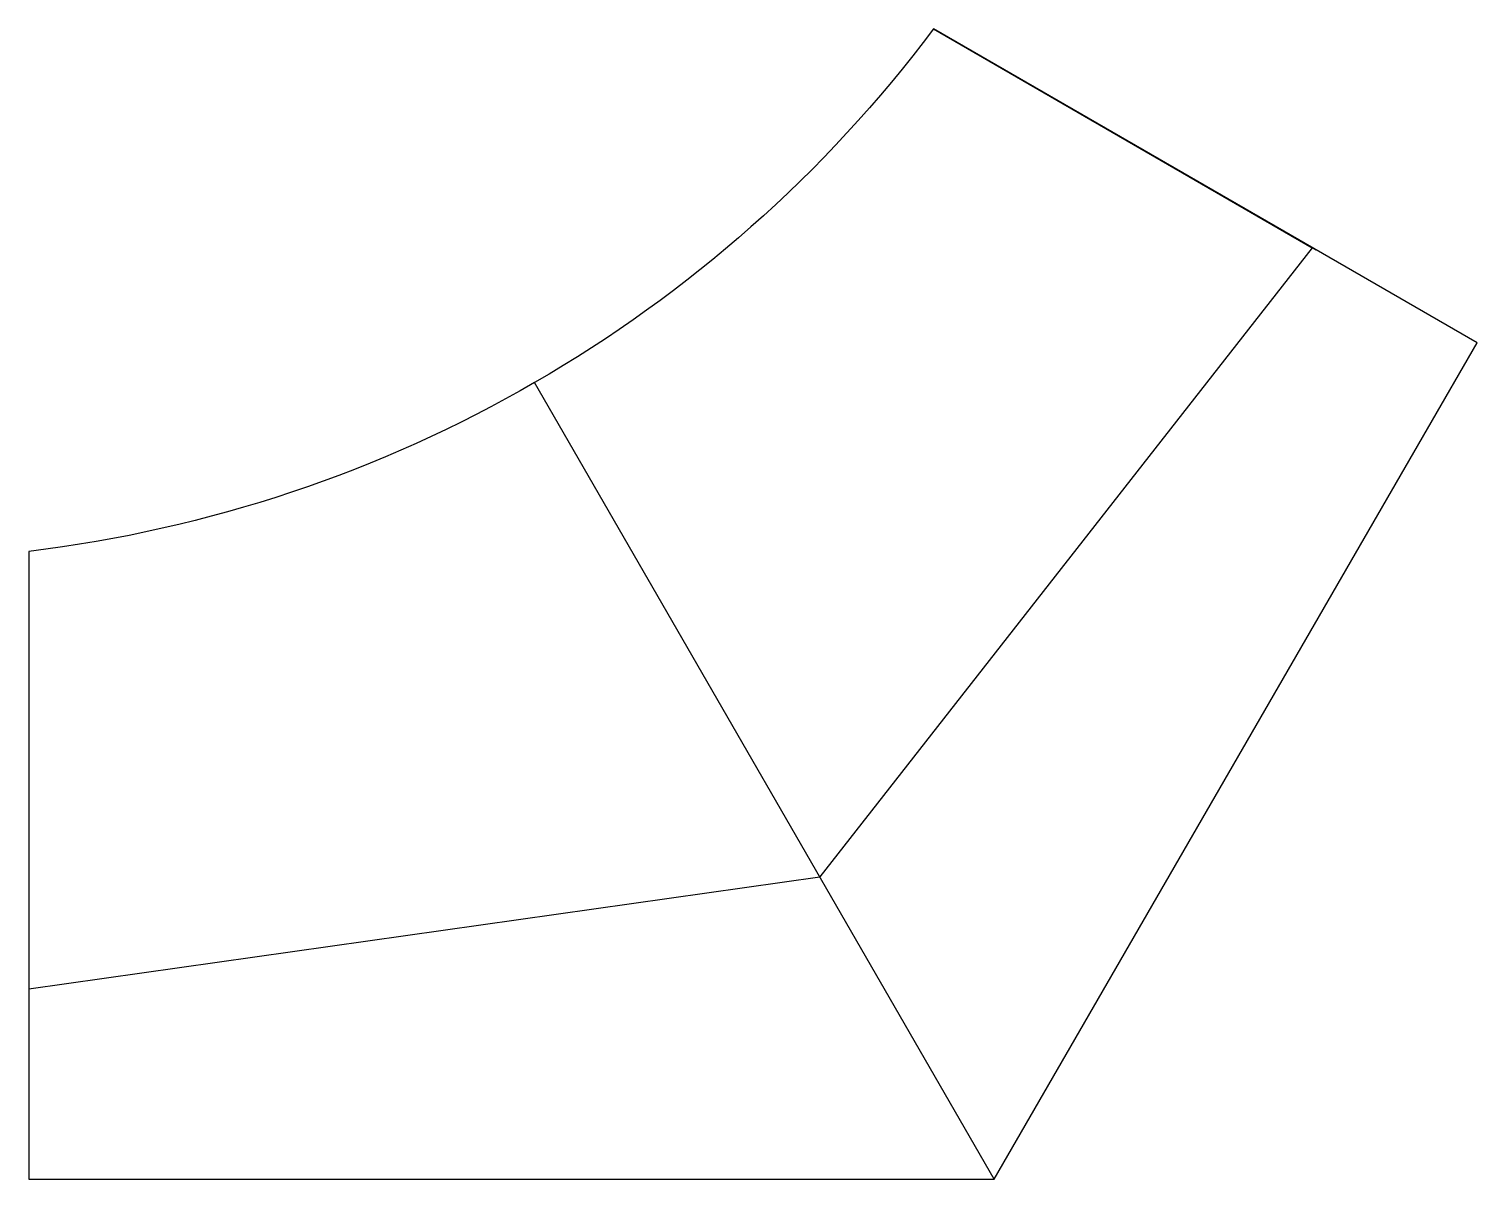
# Model space of a CAD drawing. Header units: millimetres. Extents: x 33.4 to 48.6, y -75.5 to -63.4.
import ezdxf

# ---------------------------------------------------------------- set-up
doc = ezdxf.new("R2010")
doc.units = ezdxf.units.MM
doc.layers.get('0').update_dxf_attribs({"linetype": 'CONTINUOUS'})

msp = doc.modelspace()

# ---------------------------------------------------------------- linework, layer by layer
for p, q in [((42.932, -63.373), (46.956, -65.697)), ((42.932, -63.373), (46.916, -65.673)), ((46.916, -65.673), (41.736, -72.288)), ((43.571, -75.468), (38.736, -67.092)), ((33.417, -68.867), (33.417, -73.467)), ((33.417, -73.467), (41.736, -72.288))]:
    msp.add_line(p, q)
msp.add_lwpolyline([(33.417, -68.867), (33.417, -75.468), (43.571, -75.468), (48.649, -66.674), (42.932, -63.373, -0.204396)], format="xyb", close=True)

doc.saveas('drawing.dxf')
